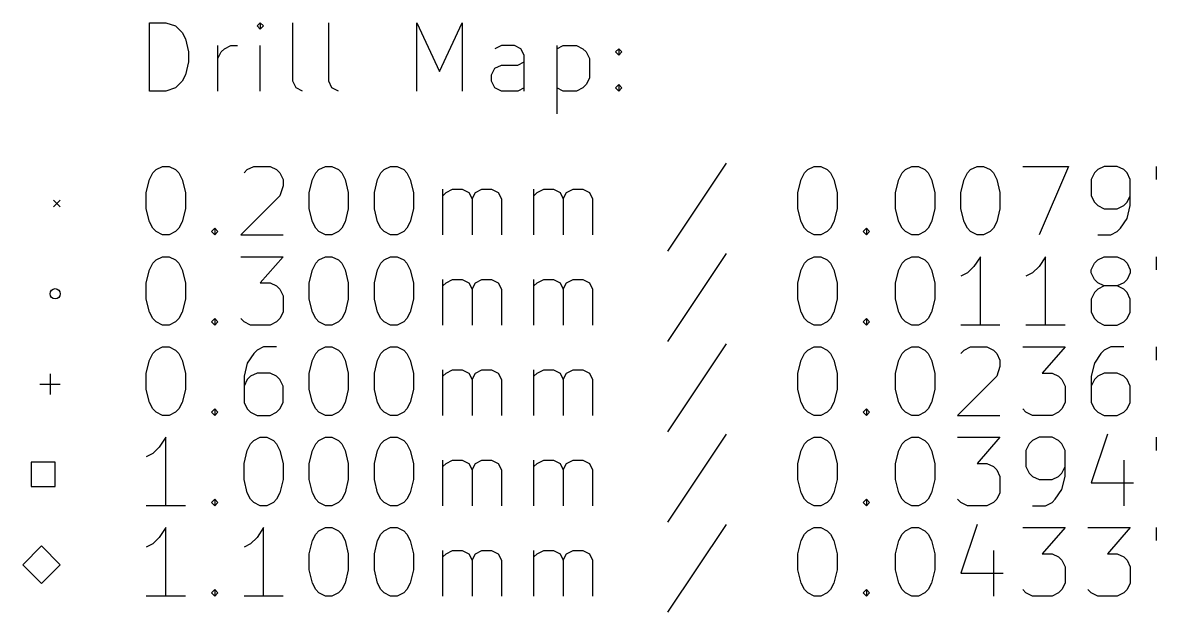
# Model space of a CAD drawing. Header units: millimetres. Extents: x 84 to 218, y -158 to -51.
# Drawn here: x 83.52 to 116.65, y -158.19 to -140.95 of the extents above; entities that cross this region are included whole.
import ezdxf

# ---------------------------------------------------------------- set-up
doc = ezdxf.new("R2010")
doc.units = ezdxf.units.MM
doc.layers.add('BLACK', color=250, linetype='CONTINUOUS')

msp = doc.modelspace()

# ---------------------------------------------------------------- linework, layer by layer
at = {"layer": 'BLACK', "linetype": 'CONTINUOUS'}
for p, q in [((87.222768, -142.95482), (87.222768, -140.95482)), ((87.222768, -140.95482), (87.698958, -140.95482)), ((87.698958, -140.95482), (87.984673, -141.050058)), ((87.984673, -141.050058), (88.175149, -141.240534)), ((90.460863, -140.95482), (90.365625, -141.050058)), ((90.365625, -141.050058), (90.460863, -141.145296)), ((90.556101, -141.050058), (90.460863, -140.95482)), ((90.460863, -140.95482), (90.460863, -141.145296)), ((90.460863, -141.145296), (90.556101, -141.050058)), ((91.413244, -142.669105), (91.413244, -140.95482)), ((92.460863, -142.669105), (92.460863, -140.95482)), ((95.032292, -142.95482), (95.032292, -140.95482)), ((95.032292, -140.95482), (95.698959, -142.383391)), ((95.698959, -142.383391), (96.365625, -140.95482)), ((96.365625, -140.95482), (96.365625, -142.95482)), ((88.175149, -141.240534), (88.270387, -141.43101)), ((88.270387, -141.43101), (88.365625, -141.811962)), ((88.365625, -141.811962), (88.365625, -142.097677)), ((89.222768, -142.95482), (89.222768, -141.621486)), ((89.222768, -142.002439), (89.318006, -141.811962)), ((89.318006, -141.811962), (89.413244, -141.716724)), ((89.413244, -141.716724), (89.60372, -141.621486)), ((89.60372, -141.621486), (89.794197, -141.621486)), ((90.460863, -142.95482), (90.460863, -141.621486)), ((97.508482, -141.621486), (97.318006, -141.716724)), ((97.889435, -141.621486), (97.508482, -141.621486)), ((98.079911, -141.716724), (97.889435, -141.621486)), ((98.175149, -141.907201), (98.079911, -141.716724)), ((99.12753, -141.621486), (99.12753, -143.621486)), ((99.12753, -141.716724), (99.318006, -141.621486)), ((99.318006, -141.621486), (99.698959, -141.621486)), ((99.698959, -141.621486), (99.889435, -141.716724)), ((99.889435, -141.716724), (99.984673, -141.811962)), ((99.984673, -141.811962), (100.079911, -142.002439)), ((100.841816, -141.811962), (100.937054, -141.716724)), ((100.937054, -141.907201), (100.841816, -141.811962)), ((100.937054, -141.716724), (101.032292, -141.811962)), ((100.937054, -141.716724), (100.937054, -141.907201)), ((101.032292, -141.811962), (100.937054, -141.907201)), ((88.365625, -142.097677), (88.270387, -142.478629)), ((97.984673, -142.192915), (98.175149, -142.097677)), ((98.175149, -142.95482), (98.175149, -141.907201)), ((100.079911, -142.002439), (100.079911, -142.573867)), ((88.270387, -142.478629), (88.175149, -142.669105)), ((97.222768, -142.478629), (97.318006, -142.288153)), ((97.222768, -142.669105), (97.222768, -142.478629)), ((97.318006, -142.288153), (97.508482, -142.192915)), ((97.508482, -142.192915), (97.984673, -142.192915)), ((88.175149, -142.669105), (87.984673, -142.859582)), ((91.508482, -142.859582), (91.413244, -142.669105)), ((92.556101, -142.859582), (92.460863, -142.669105)), ((97.318006, -142.859582), (97.222768, -142.669105)), ((99.984673, -142.764343), (99.889435, -142.859582)), ((100.079911, -142.573867), (99.984673, -142.764343)), ((100.841816, -142.859582), (100.937054, -142.764343)), ((100.937054, -142.764343), (101.032292, -142.859582)), ((100.937054, -142.764343), (100.937054, -142.95482)), ((87.698958, -142.95482), (87.222768, -142.95482)), ((87.984673, -142.859582), (87.698958, -142.95482)), ((91.698958, -142.95482), (91.508482, -142.859582)), ((92.746577, -142.95482), (92.556101, -142.859582)), ((97.508482, -142.95482), (97.318006, -142.859582)), ((97.984673, -142.95482), (97.508482, -142.95482)), ((98.175149, -142.859582), (97.984673, -142.95482)), ((99.318006, -142.95482), (99.12753, -142.859582)), ((99.698959, -142.95482), (99.318006, -142.95482)), ((99.889435, -142.859582), (99.698959, -142.95482)), ((100.937054, -142.95482), (100.841816, -142.859582)), ((101.032292, -142.859582), (100.937054, -142.95482)), ((104.079912, -145.059582), (102.365627, -147.63101)), ((87.222768, -145.535772), (87.318006, -145.345296)), ((87.318006, -145.345296), (87.413244, -145.250058)), ((87.413244, -145.250058), (87.60372, -145.15482)), ((87.60372, -145.15482), (87.794197, -145.15482)), ((87.794197, -145.15482), (87.984673, -145.250058)), ((87.984673, -145.250058), (88.079911, -145.345296)), ((88.079911, -145.345296), (88.175149, -145.535772)), ((89.984673, -145.345296), (90.079911, -145.250058)), ((90.079911, -145.250058), (90.270387, -145.15482)), ((90.270387, -145.15482), (90.746578, -145.15482)), ((90.746578, -145.15482), (90.937054, -145.250058)), ((90.937054, -145.250058), (91.032292, -145.345296)), ((91.032292, -145.345296), (91.12753, -145.535772)), ((91.984673, -145.535772), (92.079911, -145.345296)), ((92.079911, -145.345296), (92.175149, -145.250058)), ((92.175149, -145.250058), (92.365625, -145.15482)), ((92.365625, -145.15482), (92.556102, -145.15482)), ((92.556102, -145.15482), (92.746578, -145.250058)), ((92.746578, -145.250058), (92.841816, -145.345296)), ((92.841816, -145.345296), (92.937054, -145.535772)), ((93.889435, -145.535772), (93.984673, -145.345296)), ((93.984673, -145.345296), (94.079911, -145.250058)), ((94.079911, -145.250058), (94.270387, -145.15482)), ((94.270387, -145.15482), (94.460864, -145.15482)), ((94.460864, -145.15482), (94.65134, -145.250058)), ((94.65134, -145.250058), (94.746578, -145.345296)), ((94.746578, -145.345296), (94.841816, -145.535772)), ((106.270389, -145.535772), (106.365627, -145.345296)), ((106.365627, -145.345296), (106.460865, -145.250058)), ((106.460865, -145.250058), (106.651341, -145.15482)), ((106.651341, -145.15482), (106.841818, -145.15482)), ((106.841818, -145.15482), (107.032294, -145.250058)), ((107.032294, -145.250058), (107.127532, -145.345296)), ((107.127532, -145.345296), (107.22277, -145.535772)), ((109.127532, -145.535772), (109.22277, -145.345296)), ((109.22277, -145.345296), (109.318008, -145.250058)), ((109.318008, -145.250058), (109.508484, -145.15482)), ((109.508484, -145.15482), (109.698961, -145.15482)), ((109.698961, -145.15482), (109.889437, -145.250058)), ((109.889437, -145.250058), (109.984675, -145.345296)), ((109.984675, -145.345296), (110.079913, -145.535772)), ((111.032294, -145.535772), (111.127532, -145.345296)), ((111.127532, -145.345296), (111.22277, -145.250058)), ((111.22277, -145.250058), (111.413246, -145.15482)), ((111.413246, -145.15482), (111.603723, -145.15482)), ((111.603723, -145.15482), (111.794199, -145.250058)), ((111.794199, -145.250058), (111.889437, -145.345296)), ((111.889437, -145.345296), (111.984675, -145.535772)), ((112.74658, -145.15482), (114.079913, -145.15482)), ((114.079913, -145.15482), (113.22277, -147.15482)), ((114.841818, -145.345296), (114.74658, -145.535772)), ((114.937056, -145.250058), (114.841818, -145.345296)), ((115.127532, -145.15482), (114.937056, -145.250058)), ((115.508485, -145.15482), (115.127532, -145.15482)), ((115.698961, -145.250058), (115.508485, -145.15482)), ((115.794199, -145.345296), (115.698961, -145.250058)), ((115.889437, -145.535772), (115.794199, -145.345296)), ((116.651342, -145.15482), (116.651342, -145.535772)), ((87.12753, -145.916724), (87.222768, -145.535772)), ((88.175149, -145.535772), (88.270387, -145.916724)), ((91.12753, -145.726248), (91.032292, -146.011962)), ((91.12753, -145.535772), (91.12753, -145.726248)), ((91.889435, -145.916724), (91.984673, -145.535772)), ((92.937054, -145.535772), (93.032292, -145.916724)), ((93.794197, -145.916724), (93.889435, -145.535772)), ((94.841816, -145.535772), (94.937054, -145.916724)), ((106.175151, -145.916724), (106.270389, -145.535772)), ((107.22277, -145.535772), (107.318008, -145.916724)), ((109.032294, -145.916724), (109.127532, -145.535772)), ((110.079913, -145.535772), (110.175151, -145.916724)), ((110.937056, -145.916724), (111.032294, -145.535772)), ((111.984675, -145.535772), (112.079913, -145.916724)), ((114.74658, -145.535772), (114.74658, -146.011962)), ((115.889437, -146.297677), (115.889437, -145.535772)), ((87.12753, -146.392915), (87.12753, -145.916724)), ((88.270387, -145.916724), (88.270387, -146.392915)), ((91.032292, -146.011962), (89.889435, -147.15482)), ((91.889435, -146.392915), (91.889435, -145.916724)), ((93.032292, -145.916724), (93.032292, -146.392915)), ((93.794197, -146.392915), (93.794197, -145.916724)), ((94.937054, -145.916724), (94.937054, -146.392915)), ((95.794197, -147.15482), (95.794197, -145.821486)), ((95.794197, -146.011962), (95.889435, -145.916724)), ((95.889435, -145.916724), (96.079911, -145.821486)), ((96.079911, -145.821486), (96.365626, -145.821486)), ((96.365626, -145.821486), (96.556102, -145.916724)), ((96.556102, -145.916724), (96.65134, -146.107201)), ((96.65134, -146.107201), (96.746578, -145.916724)), ((96.65134, -146.107201), (96.65134, -147.15482)), ((96.746578, -145.916724), (96.937054, -145.821486)), ((96.937054, -145.821486), (97.222768, -145.821486)), ((97.222768, -145.821486), (97.413245, -145.916724)), ((97.413245, -145.916724), (97.508483, -146.107201)), ((97.508483, -146.107201), (97.508483, -147.15482)), ((98.460864, -147.15482), (98.460864, -145.821486)), ((98.460864, -146.011962), (98.556102, -145.916724)), ((98.556102, -145.916724), (98.746578, -145.821486)), ((98.746578, -145.821486), (99.032293, -145.821486)), ((99.032293, -145.821486), (99.222769, -145.916724)), ((99.222769, -145.916724), (99.318007, -146.107201)), ((99.318007, -146.107201), (99.413245, -145.916724)), ((99.318007, -146.107201), (99.318007, -147.15482)), ((99.413245, -145.916724), (99.603721, -145.821486)), ((99.603721, -145.821486), (99.889435, -145.821486)), ((99.889435, -145.821486), (100.079912, -145.916724)), ((100.079912, -145.916724), (100.17515, -146.107201)), ((100.17515, -146.107201), (100.17515, -147.15482)), ((106.175151, -146.392915), (106.175151, -145.916724)), ((107.318008, -145.916724), (107.318008, -146.392915)), ((109.032294, -146.392915), (109.032294, -145.916724)), ((110.175151, -145.916724), (110.175151, -146.392915)), ((110.937056, -146.392915), (110.937056, -145.916724)), ((112.079913, -145.916724), (112.079913, -146.392915)), ((114.74658, -146.011962), (114.841818, -146.202439)), ((115.794199, -146.202439), (115.889437, -146.011962)), ((84.415, -146.139982), (84.615, -146.339982)), ((84.615, -146.139982), (84.415, -146.339982)), ((87.222768, -146.773867), (87.12753, -146.392915)), ((88.270387, -146.392915), (88.175149, -146.773867)), ((91.984673, -146.773867), (91.889435, -146.392915)), ((93.032292, -146.392915), (92.937054, -146.773867)), ((93.889435, -146.773867), (93.794197, -146.392915)), ((94.937054, -146.392915), (94.841816, -146.773867)), ((106.270389, -146.773867), (106.175151, -146.392915)), ((107.318008, -146.392915), (107.22277, -146.773867)), ((109.127532, -146.773867), (109.032294, -146.392915)), ((110.175151, -146.392915), (110.079913, -146.773867)), ((111.032294, -146.773867), (110.937056, -146.392915)), ((112.079913, -146.392915), (111.984675, -146.773867)), ((114.841818, -146.202439), (114.937056, -146.297677)), ((114.937056, -146.297677), (115.127532, -146.392915)), ((115.127532, -146.392915), (115.508485, -146.392915)), ((115.508485, -146.392915), (115.698961, -146.297677)), ((115.698961, -146.297677), (115.794199, -146.202439)), ((115.794199, -146.678629), (115.889437, -146.297677)), ((87.318006, -146.964343), (87.222768, -146.773867)), ((88.175149, -146.773867), (88.079911, -146.964343)), ((92.079911, -146.964343), (91.984673, -146.773867)), ((92.937054, -146.773867), (92.841816, -146.964343)), ((93.984673, -146.964343), (93.889435, -146.773867)), ((94.841816, -146.773867), (94.746578, -146.964343)), ((106.365627, -146.964343), (106.270389, -146.773867)), ((107.22277, -146.773867), (107.127532, -146.964343)), ((109.22277, -146.964343), (109.127532, -146.773867)), ((110.079913, -146.773867), (109.984675, -146.964343)), ((111.127532, -146.964343), (111.032294, -146.773867)), ((111.984675, -146.773867), (111.889437, -146.964343)), ((115.603723, -146.964343), (115.794199, -146.678629)), ((87.413244, -147.059582), (87.318006, -146.964343)), ((87.60372, -147.15482), (87.413244, -147.059582)), ((87.984673, -147.059582), (87.794197, -147.15482)), ((88.079911, -146.964343), (87.984673, -147.059582)), ((89.032292, -147.059582), (89.12753, -146.964343)), ((89.12753, -147.15482), (89.032292, -147.059582)), ((89.12753, -146.964343), (89.222768, -147.059582)), ((89.12753, -146.964343), (89.12753, -147.15482)), ((89.222768, -147.059582), (89.12753, -147.15482)), ((92.175149, -147.059582), (92.079911, -146.964343)), ((92.365625, -147.15482), (92.175149, -147.059582)), ((92.746578, -147.059582), (92.556102, -147.15482)), ((92.841816, -146.964343), (92.746578, -147.059582)), ((94.079911, -147.059582), (93.984673, -146.964343)), ((94.270387, -147.15482), (94.079911, -147.059582)), ((94.65134, -147.059582), (94.460864, -147.15482)), ((94.746578, -146.964343), (94.65134, -147.059582)), ((106.460865, -147.059582), (106.365627, -146.964343)), ((106.651341, -147.15482), (106.460865, -147.059582)), ((107.032294, -147.059582), (106.841818, -147.15482)), ((107.127532, -146.964343), (107.032294, -147.059582)), ((108.079913, -147.059582), (108.175151, -146.964343)), ((108.175151, -147.15482), (108.079913, -147.059582)), ((108.175151, -146.964343), (108.270389, -147.059582)), ((108.175151, -146.964343), (108.175151, -147.15482)), ((108.270389, -147.059582), (108.175151, -147.15482)), ((109.318008, -147.059582), (109.22277, -146.964343)), ((109.508484, -147.15482), (109.318008, -147.059582)), ((109.889437, -147.059582), (109.698961, -147.15482)), ((109.984675, -146.964343), (109.889437, -147.059582)), ((111.22277, -147.059582), (111.127532, -146.964343)), ((111.413246, -147.15482), (111.22277, -147.059582)), ((111.794199, -147.059582), (111.603723, -147.15482)), ((111.889437, -146.964343), (111.794199, -147.059582)), ((115.318008, -147.15482), (115.508485, -147.059582)), ((115.508485, -147.059582), (115.603723, -146.964343)), ((87.794197, -147.15482), (87.60372, -147.15482)), ((89.889435, -147.15482), (91.12753, -147.15482)), ((92.556102, -147.15482), (92.365625, -147.15482)), ((94.460864, -147.15482), (94.270387, -147.15482)), ((106.841818, -147.15482), (106.651341, -147.15482)), ((109.698961, -147.15482), (109.508484, -147.15482)), ((111.603723, -147.15482), (111.413246, -147.15482)), ((114.937056, -147.15482), (115.318008, -147.15482)), ((104.079912, -147.699582), (102.365627, -150.27101)), ((87.222768, -148.175772), (87.318006, -147.985296)), ((87.318006, -147.985296), (87.413244, -147.890058)), ((87.413244, -147.890058), (87.60372, -147.79482)), ((87.60372, -147.79482), (87.794197, -147.79482)), ((87.794197, -147.79482), (87.984673, -147.890058)), ((87.984673, -147.890058), (88.079911, -147.985296)), ((88.079911, -147.985296), (88.175149, -148.175772)), ((89.889435, -147.79482), (91.12753, -147.79482)), ((91.12753, -147.79482), (90.460863, -148.556724)), ((91.984673, -148.175772), (92.079911, -147.985296)), ((92.079911, -147.985296), (92.175149, -147.890058)), ((92.175149, -147.890058), (92.365625, -147.79482)), ((92.365625, -147.79482), (92.556102, -147.79482)), ((92.556102, -147.79482), (92.746578, -147.890058)), ((92.746578, -147.890058), (92.841816, -147.985296)), ((92.841816, -147.985296), (92.937054, -148.175772)), ((93.889435, -148.175772), (93.984673, -147.985296)), ((93.984673, -147.985296), (94.079911, -147.890058)), ((94.079911, -147.890058), (94.270387, -147.79482)), ((94.270387, -147.79482), (94.460864, -147.79482)), ((94.460864, -147.79482), (94.65134, -147.890058)), ((94.65134, -147.890058), (94.746578, -147.985296)), ((94.746578, -147.985296), (94.841816, -148.175772)), ((106.270389, -148.175772), (106.365627, -147.985296)), ((106.365627, -147.985296), (106.460865, -147.890058)), ((106.460865, -147.890058), (106.651341, -147.79482)), ((106.651341, -147.79482), (106.841818, -147.79482)), ((106.841818, -147.79482), (107.032294, -147.890058)), ((107.032294, -147.890058), (107.127532, -147.985296)), ((107.127532, -147.985296), (107.22277, -148.175772)), ((109.127532, -148.175772), (109.22277, -147.985296)), ((109.22277, -147.985296), (109.318008, -147.890058)), ((109.318008, -147.890058), (109.508484, -147.79482)), ((109.508484, -147.79482), (109.698961, -147.79482)), ((109.698961, -147.79482), (109.889437, -147.890058)), ((109.889437, -147.890058), (109.984675, -147.985296)), ((109.984675, -147.985296), (110.079913, -148.175772)), ((111.318008, -148.080534), (111.127532, -148.27101)), ((111.508484, -147.79482), (111.318008, -148.080534)), ((111.508484, -149.79482), (111.508484, -147.79482)), ((113.22277, -148.080534), (113.032294, -148.27101)), ((113.413246, -147.79482), (113.22277, -148.080534)), ((113.413246, -149.79482), (113.413246, -147.79482)), ((114.74658, -148.175772), (114.841818, -147.985296)), ((114.841818, -147.985296), (114.937056, -147.890058)), ((114.937056, -147.890058), (115.127532, -147.79482)), ((115.127532, -147.79482), (115.508485, -147.79482)), ((115.508485, -147.79482), (115.698961, -147.890058)), ((115.698961, -147.890058), (115.794199, -147.985296)), ((115.794199, -147.985296), (115.889437, -148.175772)), ((116.651342, -147.79482), (116.651342, -148.175772)), ((87.12753, -148.556724), (87.222768, -148.175772)), ((88.175149, -148.175772), (88.270387, -148.556724)), ((91.889435, -148.556724), (91.984673, -148.175772)), ((92.937054, -148.175772), (93.032292, -148.556724)), ((93.794197, -148.556724), (93.889435, -148.175772)), ((94.841816, -148.175772), (94.937054, -148.556724)), ((106.175151, -148.556724), (106.270389, -148.175772)), ((107.22277, -148.175772), (107.318008, -148.556724)), ((109.032294, -148.556724), (109.127532, -148.175772)), ((110.079913, -148.175772), (110.175151, -148.556724)), ((111.127532, -148.27101), (110.937056, -148.366248)), ((113.032294, -148.27101), (112.841818, -148.366248)), ((114.74658, -148.27101), (114.74658, -148.175772)), ((114.841818, -148.461486), (114.74658, -148.27101)), ((115.889437, -148.27101), (115.794199, -148.461486)), ((115.889437, -148.175772), (115.889437, -148.27101)), ((87.12753, -149.032915), (87.12753, -148.556724)), ((88.270387, -148.556724), (88.270387, -149.032915)), ((90.460863, -148.556724), (90.746578, -148.556724)), ((90.746578, -148.556724), (90.937054, -148.651962)), ((90.937054, -148.651962), (91.032292, -148.747201)), ((91.032292, -148.747201), (91.12753, -148.937677)), ((91.889435, -149.032915), (91.889435, -148.556724)), ((93.032292, -148.556724), (93.032292, -149.032915)), ((93.794197, -149.032915), (93.794197, -148.556724)), ((94.937054, -148.556724), (94.937054, -149.032915)), ((95.794197, -149.79482), (95.794197, -148.461486)), ((95.794197, -148.651962), (95.889435, -148.556724)), ((95.889435, -148.556724), (96.079911, -148.461486)), ((96.079911, -148.461486), (96.365626, -148.461486)), ((96.365626, -148.461486), (96.556102, -148.556724)), ((96.556102, -148.556724), (96.65134, -148.747201)), ((96.65134, -148.747201), (96.746578, -148.556724)), ((96.65134, -148.747201), (96.65134, -149.79482)), ((96.746578, -148.556724), (96.937054, -148.461486)), ((96.937054, -148.461486), (97.222768, -148.461486)), ((97.222768, -148.461486), (97.413245, -148.556724)), ((97.413245, -148.556724), (97.508483, -148.747201)), ((97.508483, -148.747201), (97.508483, -149.79482)), ((98.460864, -149.79482), (98.460864, -148.461486)), ((98.460864, -148.651962), (98.556102, -148.556724)), ((98.556102, -148.556724), (98.746578, -148.461486)), ((98.746578, -148.461486), (99.032293, -148.461486)), ((99.032293, -148.461486), (99.222769, -148.556724)), ((99.222769, -148.556724), (99.318007, -148.747201)), ((99.318007, -148.747201), (99.413245, -148.556724)), ((99.318007, -148.747201), (99.318007, -149.79482)), ((99.413245, -148.556724), (99.603721, -148.461486)), ((99.603721, -148.461486), (99.889435, -148.461486)), ((99.889435, -148.461486), (100.079912, -148.556724)), ((100.079912, -148.556724), (100.17515, -148.747201)), ((100.17515, -148.747201), (100.17515, -149.79482)), ((106.175151, -149.032915), (106.175151, -148.556724)), ((107.318008, -148.556724), (107.318008, -149.032915)), ((109.032294, -149.032915), (109.032294, -148.556724)), ((110.175151, -148.556724), (110.175151, -149.032915)), ((114.937056, -148.556724), (114.841818, -148.461486)), ((114.937056, -148.747201), (114.841818, -148.842439)), ((115.127532, -148.651962), (114.937056, -148.556724)), ((115.127532, -148.651962), (114.937056, -148.747201)), ((115.508485, -148.651962), (115.127532, -148.651962)), ((115.698961, -148.556724), (115.508485, -148.651962)), ((115.698961, -148.747201), (115.508485, -148.651962)), ((115.794199, -148.461486), (115.698961, -148.556724)), ((115.794199, -148.842439), (115.698961, -148.747201)), ((87.222768, -149.413867), (87.12753, -149.032915)), ((88.270387, -149.032915), (88.175149, -149.413867)), ((91.12753, -148.937677), (91.12753, -149.413867)), ((91.984673, -149.413867), (91.889435, -149.032915)), ((93.032292, -149.032915), (92.937054, -149.413867)), ((93.889435, -149.413867), (93.794197, -149.032915)), ((94.937054, -149.032915), (94.841816, -149.413867)), ((106.270389, -149.413867), (106.175151, -149.032915)), ((107.318008, -149.032915), (107.22277, -149.413867)), ((109.127532, -149.413867), (109.032294, -149.032915)), ((110.175151, -149.032915), (110.079913, -149.413867)), ((114.841818, -148.842439), (114.74658, -149.032915)), ((114.74658, -149.032915), (114.74658, -149.413867)), ((115.889437, -149.032915), (115.794199, -148.842439)), ((115.889437, -149.413867), (115.889437, -149.032915)), ((87.318006, -149.604343), (87.222768, -149.413867)), ((88.175149, -149.413867), (88.079911, -149.604343)), ((91.12753, -149.413867), (91.032292, -149.604343)), ((92.079911, -149.604343), (91.984673, -149.413867)), ((92.937054, -149.413867), (92.841816, -149.604343)), ((93.984673, -149.604343), (93.889435, -149.413867)), ((94.841816, -149.413867), (94.746578, -149.604343)), ((106.365627, -149.604343), (106.270389, -149.413867)), ((107.22277, -149.413867), (107.127532, -149.604343)), ((109.22277, -149.604343), (109.127532, -149.413867)), ((110.079913, -149.413867), (109.984675, -149.604343)), ((114.74658, -149.413867), (114.841818, -149.604343)), ((115.794199, -149.604343), (115.889437, -149.413867)), ((87.413244, -149.699582), (87.318006, -149.604343)), ((87.60372, -149.79482), (87.413244, -149.699582)), ((87.984673, -149.699582), (87.794197, -149.79482)), ((88.079911, -149.604343), (87.984673, -149.699582)), ((89.032292, -149.699582), (89.12753, -149.604343)), ((89.12753, -149.79482), (89.032292, -149.699582)), ((89.12753, -149.604343), (89.222768, -149.699582)), ((89.12753, -149.604343), (89.12753, -149.79482)), ((89.222768, -149.699582), (89.12753, -149.79482)), ((89.984673, -149.699582), (89.889435, -149.604343)), ((90.175149, -149.79482), (89.984673, -149.699582)), ((90.937054, -149.699582), (90.746578, -149.79482)), ((91.032292, -149.604343), (90.937054, -149.699582)), ((92.175149, -149.699582), (92.079911, -149.604343)), ((92.365625, -149.79482), (92.175149, -149.699582)), ((92.746578, -149.699582), (92.556102, -149.79482)), ((92.841816, -149.604343), (92.746578, -149.699582)), ((94.079911, -149.699582), (93.984673, -149.604343)), ((94.270387, -149.79482), (94.079911, -149.699582)), ((94.65134, -149.699582), (94.460864, -149.79482)), ((94.746578, -149.604343), (94.65134, -149.699582)), ((106.460865, -149.699582), (106.365627, -149.604343)), ((106.651341, -149.79482), (106.460865, -149.699582)), ((107.032294, -149.699582), (106.841818, -149.79482)), ((107.127532, -149.604343), (107.032294, -149.699582)), ((108.079913, -149.699582), (108.175151, -149.604343)), ((108.175151, -149.79482), (108.079913, -149.699582)), ((108.175151, -149.604343), (108.270389, -149.699582)), ((108.175151, -149.604343), (108.175151, -149.79482)), ((108.270389, -149.699582), (108.175151, -149.79482)), ((109.318008, -149.699582), (109.22277, -149.604343)), ((109.508484, -149.79482), (109.318008, -149.699582)), ((109.889437, -149.699582), (109.698961, -149.79482)), ((109.984675, -149.604343), (109.889437, -149.699582)), ((114.841818, -149.604343), (114.937056, -149.699582)), ((114.937056, -149.699582), (115.127532, -149.79482)), ((115.508485, -149.79482), (115.698961, -149.699582)), ((115.698961, -149.699582), (115.794199, -149.604343)), ((87.794197, -149.79482), (87.60372, -149.79482)), ((90.746578, -149.79482), (90.175149, -149.79482)), ((92.556102, -149.79482), (92.365625, -149.79482)), ((94.460864, -149.79482), (94.270387, -149.79482)), ((106.841818, -149.79482), (106.651341, -149.79482)), ((109.698961, -149.79482), (109.508484, -149.79482)), ((112.079913, -149.79482), (110.937056, -149.79482)), ((113.984675, -149.79482), (112.841818, -149.79482)), ((115.127532, -149.79482), (115.508485, -149.79482)), ((87.413244, -150.530058), (87.60372, -150.43482)), ((87.60372, -150.43482), (87.794197, -150.43482)), ((87.794197, -150.43482), (87.984673, -150.530058)), ((90.556101, -150.43482), (90.365625, -150.530058)), ((90.937054, -150.43482), (90.556101, -150.43482)), ((92.175149, -150.530058), (92.365625, -150.43482)), ((92.365625, -150.43482), (92.556102, -150.43482)), ((92.556102, -150.43482), (92.746578, -150.530058)), ((94.079911, -150.530058), (94.270387, -150.43482)), ((94.270387, -150.43482), (94.460864, -150.43482)), ((94.460864, -150.43482), (94.65134, -150.530058)), ((104.079912, -150.339582), (102.365627, -152.91101)), ((106.460865, -150.530058), (106.651341, -150.43482)), ((106.651341, -150.43482), (106.841818, -150.43482)), ((106.841818, -150.43482), (107.032294, -150.530058)), ((109.318008, -150.530058), (109.508484, -150.43482)), ((109.508484, -150.43482), (109.698961, -150.43482)), ((109.698961, -150.43482), (109.889437, -150.530058)), ((111.032294, -150.530058), (111.22277, -150.43482)), ((111.22277, -150.43482), (111.698961, -150.43482)), ((111.698961, -150.43482), (111.889437, -150.530058)), ((112.74658, -150.43482), (113.984675, -150.43482)), ((113.984675, -150.43482), (113.318008, -151.196724)), ((115.318008, -150.43482), (115.127532, -150.530058)), ((115.698961, -150.43482), (115.318008, -150.43482)), ((116.651342, -150.43482), (116.651342, -150.815772)), ((87.222768, -150.815772), (87.318006, -150.625296)), ((87.318006, -150.625296), (87.413244, -150.530058)), ((87.984673, -150.530058), (88.079911, -150.625296)), ((88.079911, -150.625296), (88.175149, -150.815772)), ((90.270387, -150.625296), (90.079911, -150.91101)), ((90.365625, -150.530058), (90.270387, -150.625296)), ((91.984673, -150.815772), (92.079911, -150.625296)), ((92.079911, -150.625296), (92.175149, -150.530058)), ((92.746578, -150.530058), (92.841816, -150.625296)), ((92.841816, -150.625296), (92.937054, -150.815772)), ((93.889435, -150.815772), (93.984673, -150.625296)), ((93.984673, -150.625296), (94.079911, -150.530058)), ((94.65134, -150.530058), (94.746578, -150.625296)), ((94.746578, -150.625296), (94.841816, -150.815772)), ((106.270389, -150.815772), (106.365627, -150.625296)), ((106.365627, -150.625296), (106.460865, -150.530058)), ((107.032294, -150.530058), (107.127532, -150.625296)), ((107.127532, -150.625296), (107.22277, -150.815772)), ((109.127532, -150.815772), (109.22277, -150.625296)), ((109.22277, -150.625296), (109.318008, -150.530058)), ((109.889437, -150.530058), (109.984675, -150.625296)), ((109.984675, -150.625296), (110.079913, -150.815772)), ((110.937056, -150.625296), (111.032294, -150.530058)), ((111.889437, -150.530058), (111.984675, -150.625296)), ((111.984675, -150.625296), (112.079913, -150.815772)), ((115.032294, -150.625296), (114.841818, -150.91101)), ((115.127532, -150.530058), (115.032294, -150.625296)), ((87.12753, -151.196724), (87.222768, -150.815772)), ((88.175149, -150.815772), (88.270387, -151.196724)), ((90.079911, -150.91101), (89.984673, -151.291962)), ((91.889435, -151.196724), (91.984673, -150.815772)), ((92.937054, -150.815772), (93.032292, -151.196724)), ((93.794197, -151.196724), (93.889435, -150.815772)), ((94.841816, -150.815772), (94.937054, -151.196724)), ((95.794197, -152.43482), (95.794197, -151.101486)), ((95.889435, -151.196724), (96.079911, -151.101486)), ((96.079911, -151.101486), (96.365626, -151.101486)), ((96.365626, -151.101486), (96.556102, -151.196724)), ((96.746578, -151.196724), (96.937054, -151.101486)), ((96.937054, -151.101486), (97.222768, -151.101486)), ((97.222768, -151.101486), (97.413245, -151.196724)), ((98.460864, -152.43482), (98.460864, -151.101486)), ((98.556102, -151.196724), (98.746578, -151.101486)), ((98.746578, -151.101486), (99.032293, -151.101486)), ((99.032293, -151.101486), (99.222769, -151.196724)), ((99.413245, -151.196724), (99.603721, -151.101486)), ((99.603721, -151.101486), (99.889435, -151.101486)), ((99.889435, -151.101486), (100.079912, -151.196724)), ((106.175151, -151.196724), (106.270389, -150.815772)), ((107.22277, -150.815772), (107.318008, -151.196724)), ((109.032294, -151.196724), (109.127532, -150.815772)), ((110.079913, -150.815772), (110.175151, -151.196724)), ((112.079913, -151.006248), (111.984675, -151.291962)), ((112.079913, -150.815772), (112.079913, -151.006248)), ((114.841818, -150.91101), (114.74658, -151.291962)), ((84.315, -151.219982), (84.315, -151.819982)), ((87.12753, -151.672915), (87.12753, -151.196724)), ((88.270387, -151.196724), (88.270387, -151.672915)), ((89.984673, -151.291962), (89.984673, -152.053867)), ((90.079911, -151.387201), (89.984673, -151.577677)), ((90.175149, -151.291962), (90.079911, -151.387201)), ((90.365625, -151.196724), (90.175149, -151.291962)), ((90.746578, -151.196724), (90.365625, -151.196724)), ((90.937054, -151.291962), (90.746578, -151.196724)), ((91.032292, -151.387201), (90.937054, -151.291962)), ((91.12753, -151.577677), (91.032292, -151.387201)), ((91.889435, -151.672915), (91.889435, -151.196724)), ((93.032292, -151.196724), (93.032292, -151.672915)), ((93.794197, -151.672915), (93.794197, -151.196724)), ((94.937054, -151.196724), (94.937054, -151.672915)), ((95.794197, -151.291962), (95.889435, -151.196724)), ((96.556102, -151.196724), (96.65134, -151.387201)), ((96.65134, -151.387201), (96.746578, -151.196724)), ((96.65134, -151.387201), (96.65134, -152.43482)), ((97.413245, -151.196724), (97.508483, -151.387201)), ((97.508483, -151.387201), (97.508483, -152.43482)), ((98.460864, -151.291962), (98.556102, -151.196724)), ((99.222769, -151.196724), (99.318007, -151.387201)), ((99.318007, -151.387201), (99.413245, -151.196724)), ((99.318007, -151.387201), (99.318007, -152.43482)), ((100.079912, -151.196724), (100.17515, -151.387201)), ((100.17515, -151.387201), (100.17515, -152.43482)), ((106.175151, -151.672915), (106.175151, -151.196724)), ((107.318008, -151.196724), (107.318008, -151.672915)), ((109.032294, -151.672915), (109.032294, -151.196724)), ((110.175151, -151.196724), (110.175151, -151.672915)), ((111.984675, -151.291962), (110.841818, -152.43482)), ((113.318008, -151.196724), (113.603723, -151.196724)), ((113.603723, -151.196724), (113.794199, -151.291962)), ((113.794199, -151.291962), (113.889437, -151.387201)), ((113.889437, -151.387201), (113.984675, -151.577677)), ((114.74658, -151.291962), (114.74658, -152.053867)), ((114.841818, -151.387201), (114.74658, -151.577677)), ((114.937056, -151.291962), (114.841818, -151.387201)), ((115.127532, -151.196724), (114.937056, -151.291962)), ((115.508485, -151.196724), (115.127532, -151.196724)), ((115.698961, -151.291962), (115.508485, -151.196724)), ((115.794199, -151.387201), (115.698961, -151.291962)), ((115.889437, -151.577677), (115.794199, -151.387201)), ((84.015, -151.519982), (84.615, -151.519982)), ((87.222768, -152.053867), (87.12753, -151.672915)), ((88.270387, -151.672915), (88.175149, -152.053867)), ((91.12753, -152.053867), (91.12753, -151.577677)), ((91.984673, -152.053867), (91.889435, -151.672915)), ((93.032292, -151.672915), (92.937054, -152.053867)), ((93.889435, -152.053867), (93.794197, -151.672915)), ((94.937054, -151.672915), (94.841816, -152.053867)), ((106.270389, -152.053867), (106.175151, -151.672915)), ((107.318008, -151.672915), (107.22277, -152.053867)), ((109.127532, -152.053867), (109.032294, -151.672915)), ((110.175151, -151.672915), (110.079913, -152.053867)), ((113.984675, -151.577677), (113.984675, -152.053867)), ((115.889437, -152.053867), (115.889437, -151.577677)), ((87.318006, -152.244343), (87.222768, -152.053867)), ((88.175149, -152.053867), (88.079911, -152.244343)), ((89.984673, -152.053867), (90.079911, -152.244343)), ((91.032292, -152.244343), (91.12753, -152.053867)), ((92.079911, -152.244343), (91.984673, -152.053867)), ((92.937054, -152.053867), (92.841816, -152.244343)), ((93.984673, -152.244343), (93.889435, -152.053867)), ((94.841816, -152.053867), (94.746578, -152.244343)), ((106.365627, -152.244343), (106.270389, -152.053867)), ((107.22277, -152.053867), (107.127532, -152.244343)), ((109.22277, -152.244343), (109.127532, -152.053867)), ((110.079913, -152.053867), (109.984675, -152.244343)), ((113.984675, -152.053867), (113.889437, -152.244343)), ((114.74658, -152.053867), (114.841818, -152.244343)), ((115.794199, -152.244343), (115.889437, -152.053867)), ((87.413244, -152.339582), (87.318006, -152.244343)), ((87.60372, -152.43482), (87.413244, -152.339582)), ((87.984673, -152.339582), (87.794197, -152.43482)), ((88.079911, -152.244343), (87.984673, -152.339582)), ((89.032292, -152.339582), (89.12753, -152.244343)), ((89.12753, -152.43482), (89.032292, -152.339582)), ((89.12753, -152.244343), (89.222768, -152.339582)), ((89.12753, -152.244343), (89.12753, -152.43482)), ((89.222768, -152.339582), (89.12753, -152.43482)), ((90.079911, -152.244343), (90.175149, -152.339582)), ((90.175149, -152.339582), (90.365625, -152.43482)), ((90.746578, -152.43482), (90.937054, -152.339582)), ((90.937054, -152.339582), (91.032292, -152.244343)), ((92.175149, -152.339582), (92.079911, -152.244343)), ((92.365625, -152.43482), (92.175149, -152.339582)), ((92.746578, -152.339582), (92.556102, -152.43482)), ((92.841816, -152.244343), (92.746578, -152.339582)), ((94.079911, -152.339582), (93.984673, -152.244343)), ((94.270387, -152.43482), (94.079911, -152.339582)), ((94.65134, -152.339582), (94.460864, -152.43482)), ((94.746578, -152.244343), (94.65134, -152.339582)), ((106.460865, -152.339582), (106.365627, -152.244343)), ((106.651341, -152.43482), (106.460865, -152.339582)), ((107.032294, -152.339582), (106.841818, -152.43482)), ((107.127532, -152.244343), (107.032294, -152.339582)), ((108.079913, -152.339582), (108.175151, -152.244343)), ((108.175151, -152.43482), (108.079913, -152.339582)), ((108.175151, -152.244343), (108.270389, -152.339582)), ((108.175151, -152.244343), (108.175151, -152.43482)), ((108.270389, -152.339582), (108.175151, -152.43482)), ((109.318008, -152.339582), (109.22277, -152.244343)), ((109.508484, -152.43482), (109.318008, -152.339582)), ((109.889437, -152.339582), (109.698961, -152.43482)), ((109.984675, -152.244343), (109.889437, -152.339582)), ((112.841818, -152.339582), (112.74658, -152.244343)), ((113.032294, -152.43482), (112.841818, -152.339582)), ((113.794199, -152.339582), (113.603723, -152.43482)), ((113.889437, -152.244343), (113.794199, -152.339582)), ((114.841818, -152.244343), (114.937056, -152.339582)), ((114.937056, -152.339582), (115.127532, -152.43482)), ((115.508485, -152.43482), (115.698961, -152.339582)), ((115.698961, -152.339582), (115.794199, -152.244343)), ((87.794197, -152.43482), (87.60372, -152.43482)), ((90.365625, -152.43482), (90.746578, -152.43482)), ((92.556102, -152.43482), (92.365625, -152.43482)), ((94.460864, -152.43482), (94.270387, -152.43482)), ((106.841818, -152.43482), (106.651341, -152.43482)), ((109.698961, -152.43482), (109.508484, -152.43482)), ((110.841818, -152.43482), (112.079913, -152.43482)), ((113.603723, -152.43482), (113.032294, -152.43482)), ((115.127532, -152.43482), (115.508485, -152.43482)), ((87.698958, -153.07482), (87.508482, -153.360534)), ((87.698958, -155.07482), (87.698958, -153.07482)), ((90.270387, -153.170058), (90.460863, -153.07482)), ((90.460863, -153.07482), (90.65134, -153.07482)), ((90.65134, -153.07482), (90.841816, -153.170058)), ((92.175149, -153.170058), (92.365625, -153.07482)), ((92.365625, -153.07482), (92.556102, -153.07482)), ((92.556102, -153.07482), (92.746578, -153.170058)), ((94.079911, -153.170058), (94.270387, -153.07482)), ((94.270387, -153.07482), (94.460864, -153.07482)), ((94.460864, -153.07482), (94.65134, -153.170058)), ((104.079912, -152.979582), (102.365627, -155.55101)), ((106.460865, -153.170058), (106.651341, -153.07482)), ((106.651341, -153.07482), (106.841818, -153.07482)), ((106.841818, -153.07482), (107.032294, -153.170058)), ((109.318008, -153.170058), (109.508484, -153.07482)), ((109.508484, -153.07482), (109.698961, -153.07482)), ((109.698961, -153.07482), (109.889437, -153.170058)), ((110.841818, -153.07482), (112.079913, -153.07482)), ((112.079913, -153.07482), (111.413246, -153.836724)), ((113.22277, -153.07482), (113.032294, -153.170058)), ((113.603723, -153.07482), (113.22277, -153.07482)), ((113.794199, -153.170058), (113.603723, -153.07482)), ((115.22277, -152.979582), (114.74658, -154.408153)), ((116.651342, -153.07482), (116.651342, -153.455772)), ((87.508482, -153.360534), (87.318006, -153.55101)), ((90.079911, -153.455772), (90.175149, -153.265296)), ((90.175149, -153.265296), (90.270387, -153.170058)), ((90.841816, -153.170058), (90.937054, -153.265296)), ((90.937054, -153.265296), (91.032292, -153.455772)), ((91.984673, -153.455772), (92.079911, -153.265296)), ((92.079911, -153.265296), (92.175149, -153.170058)), ((92.746578, -153.170058), (92.841816, -153.265296)), ((92.841816, -153.265296), (92.937054, -153.455772)), ((93.889435, -153.455772), (93.984673, -153.265296)), ((93.984673, -153.265296), (94.079911, -153.170058)), ((94.65134, -153.170058), (94.746578, -153.265296)), ((94.746578, -153.265296), (94.841816, -153.455772)), ((106.270389, -153.455772), (106.365627, -153.265296)), ((106.365627, -153.265296), (106.460865, -153.170058)), ((107.032294, -153.170058), (107.127532, -153.265296)), ((107.127532, -153.265296), (107.22277, -153.455772)), ((109.127532, -153.455772), (109.22277, -153.265296)), ((109.22277, -153.265296), (109.318008, -153.170058)), ((109.889437, -153.170058), (109.984675, -153.265296)), ((109.984675, -153.265296), (110.079913, -153.455772)), ((112.937056, -153.265296), (112.841818, -153.455772)), ((113.032294, -153.170058), (112.937056, -153.265296)), ((113.889437, -153.265296), (113.794199, -153.170058)), ((113.984675, -153.455772), (113.889437, -153.265296)), ((87.318006, -153.55101), (87.12753, -153.646248)), ((89.984673, -153.836724), (90.079911, -153.455772)), ((91.032292, -153.455772), (91.12753, -153.836724)), ((91.889435, -153.836724), (91.984673, -153.455772)), ((92.937054, -153.455772), (93.032292, -153.836724)), ((93.794197, -153.836724), (93.889435, -153.455772)), ((94.841816, -153.455772), (94.937054, -153.836724)), ((95.794197, -155.07482), (95.794197, -153.741486)), ((95.889435, -153.836724), (96.079911, -153.741486)), ((96.079911, -153.741486), (96.365626, -153.741486)), ((96.365626, -153.741486), (96.556102, -153.836724)), ((96.746578, -153.836724), (96.937054, -153.741486)), ((96.937054, -153.741486), (97.222768, -153.741486)), ((97.222768, -153.741486), (97.413245, -153.836724)), ((98.460864, -155.07482), (98.460864, -153.741486)), ((98.556102, -153.836724), (98.746578, -153.741486)), ((98.746578, -153.741486), (99.032293, -153.741486)), ((99.032293, -153.741486), (99.222769, -153.836724)), ((99.413245, -153.836724), (99.603721, -153.741486)), ((99.603721, -153.741486), (99.889435, -153.741486)), ((99.889435, -153.741486), (100.079912, -153.836724)), ((106.175151, -153.836724), (106.270389, -153.455772)), ((107.22277, -153.455772), (107.318008, -153.836724)), ((109.032294, -153.836724), (109.127532, -153.455772)), ((110.079913, -153.455772), (110.175151, -153.836724)), ((112.841818, -153.455772), (112.841818, -153.931962)), ((113.984675, -154.217677), (113.984675, -153.455772)), ((115.698961, -153.741486), (115.698961, -155.07482)), ((84.468557, -153.806425), (83.761443, -153.806425)), ((83.761443, -153.806425), (83.761443, -154.513539)), ((84.468557, -154.513539), (84.468557, -153.806425)), ((89.984673, -154.312915), (89.984673, -153.836724)), ((91.12753, -153.836724), (91.12753, -154.312915)), ((91.889435, -154.312915), (91.889435, -153.836724)), ((93.032292, -153.836724), (93.032292, -154.312915)), ((93.794197, -154.312915), (93.794197, -153.836724)), ((94.937054, -153.836724), (94.937054, -154.312915)), ((95.794197, -153.931962), (95.889435, -153.836724)), ((96.556102, -153.836724), (96.65134, -154.027201)), ((96.65134, -154.027201), (96.746578, -153.836724)), ((96.65134, -154.027201), (96.65134, -155.07482)), ((97.413245, -153.836724), (97.508483, -154.027201)), ((97.508483, -154.027201), (97.508483, -155.07482)), ((98.460864, -153.931962), (98.556102, -153.836724)), ((99.222769, -153.836724), (99.318007, -154.027201)), ((99.318007, -154.027201), (99.413245, -153.836724)), ((99.318007, -154.027201), (99.318007, -155.07482)), ((100.079912, -153.836724), (100.17515, -154.027201)), ((100.17515, -154.027201), (100.17515, -155.07482)), ((106.175151, -154.312915), (106.175151, -153.836724)), ((107.318008, -153.836724), (107.318008, -154.312915)), ((109.032294, -154.312915), (109.032294, -153.836724)), ((110.175151, -153.836724), (110.175151, -154.312915)), ((111.413246, -153.836724), (111.698961, -153.836724)), ((111.698961, -153.836724), (111.889437, -153.931962)), ((111.889437, -153.931962), (111.984675, -154.027201)), ((111.984675, -154.027201), (112.079913, -154.217677)), ((112.841818, -153.931962), (112.937056, -154.122439)), ((113.889437, -154.122439), (113.984675, -153.931962)), ((90.079911, -154.693867), (89.984673, -154.312915)), ((91.12753, -154.312915), (91.032292, -154.693867)), ((91.984673, -154.693867), (91.889435, -154.312915)), ((93.032292, -154.312915), (92.937054, -154.693867)), ((93.889435, -154.693867), (93.794197, -154.312915)), ((94.937054, -154.312915), (94.841816, -154.693867)), ((106.270389, -154.693867), (106.175151, -154.312915)), ((107.318008, -154.312915), (107.22277, -154.693867)), ((109.127532, -154.693867), (109.032294, -154.312915)), ((110.175151, -154.312915), (110.079913, -154.693867)), ((112.079913, -154.217677), (112.079913, -154.693867)), ((112.937056, -154.122439), (113.032294, -154.217677)), ((113.032294, -154.217677), (113.22277, -154.312915)), ((113.22277, -154.312915), (113.603723, -154.312915)), ((113.603723, -154.312915), (113.794199, -154.217677)), ((113.794199, -154.217677), (113.889437, -154.122439)), ((113.889437, -154.598629), (113.984675, -154.217677)), ((114.74658, -154.408153), (115.984675, -154.408153)), ((83.761443, -154.513539), (84.468557, -154.513539)), ((90.175149, -154.884343), (90.079911, -154.693867)), ((91.032292, -154.693867), (90.937054, -154.884343)), ((92.079911, -154.884343), (91.984673, -154.693867)), ((92.937054, -154.693867), (92.841816, -154.884343)), ((93.984673, -154.884343), (93.889435, -154.693867)), ((94.841816, -154.693867), (94.746578, -154.884343)), ((106.365627, -154.884343), (106.270389, -154.693867)), ((107.22277, -154.693867), (107.127532, -154.884343)), ((109.22277, -154.884343), (109.127532, -154.693867)), ((110.079913, -154.693867), (109.984675, -154.884343)), ((112.079913, -154.693867), (111.984675, -154.884343)), ((113.698961, -154.884343), (113.889437, -154.598629)), ((88.270387, -155.07482), (87.12753, -155.07482)), ((89.032292, -154.979582), (89.12753, -154.884343)), ((89.12753, -155.07482), (89.032292, -154.979582)), ((89.12753, -154.884343), (89.222768, -154.979582)), ((89.12753, -154.884343), (89.12753, -155.07482)), ((89.222768, -154.979582), (89.12753, -155.07482)), ((90.270387, -154.979582), (90.175149, -154.884343)), ((90.460863, -155.07482), (90.270387, -154.979582)), ((90.65134, -155.07482), (90.460863, -155.07482)), ((90.841816, -154.979582), (90.65134, -155.07482)), ((90.937054, -154.884343), (90.841816, -154.979582)), ((92.175149, -154.979582), (92.079911, -154.884343)), ((92.365625, -155.07482), (92.175149, -154.979582)), ((92.556102, -155.07482), (92.365625, -155.07482)), ((92.746578, -154.979582), (92.556102, -155.07482)), ((92.841816, -154.884343), (92.746578, -154.979582)), ((94.079911, -154.979582), (93.984673, -154.884343)), ((94.270387, -155.07482), (94.079911, -154.979582)), ((94.460864, -155.07482), (94.270387, -155.07482)), ((94.65134, -154.979582), (94.460864, -155.07482)), ((94.746578, -154.884343), (94.65134, -154.979582)), ((106.460865, -154.979582), (106.365627, -154.884343)), ((106.651341, -155.07482), (106.460865, -154.979582)), ((106.841818, -155.07482), (106.651341, -155.07482)), ((107.032294, -154.979582), (106.841818, -155.07482)), ((107.127532, -154.884343), (107.032294, -154.979582)), ((108.079913, -154.979582), (108.175151, -154.884343)), ((108.175151, -155.07482), (108.079913, -154.979582)), ((108.175151, -154.884343), (108.270389, -154.979582)), ((108.175151, -154.884343), (108.175151, -155.07482)), ((108.270389, -154.979582), (108.175151, -155.07482)), ((109.318008, -154.979582), (109.22277, -154.884343)), ((109.508484, -155.07482), (109.318008, -154.979582)), ((109.698961, -155.07482), (109.508484, -155.07482)), ((109.889437, -154.979582), (109.698961, -155.07482)), ((109.984675, -154.884343), (109.889437, -154.979582)), ((110.937056, -154.979582), (110.841818, -154.884343)), ((111.127532, -155.07482), (110.937056, -154.979582)), ((111.698961, -155.07482), (111.127532, -155.07482)), ((111.889437, -154.979582), (111.698961, -155.07482)), ((111.984675, -154.884343), (111.889437, -154.979582)), ((113.032294, -155.07482), (113.413246, -155.07482)), ((113.413246, -155.07482), (113.603723, -154.979582)), ((113.603723, -154.979582), (113.698961, -154.884343)), ((87.698958, -155.71482), (87.508482, -156.000534)), ((87.698958, -157.71482), (87.698958, -155.71482)), ((90.556101, -155.71482), (90.365625, -156.000534)), ((90.556101, -157.71482), (90.556101, -155.71482)), ((92.175149, -155.810058), (92.365625, -155.71482)), ((92.365625, -155.71482), (92.556102, -155.71482)), ((92.556102, -155.71482), (92.746578, -155.810058)), ((94.079911, -155.810058), (94.270387, -155.71482)), ((94.270387, -155.71482), (94.460864, -155.71482)), ((94.460864, -155.71482), (94.65134, -155.810058)), ((104.079912, -155.619582), (102.365627, -158.19101)), ((106.460865, -155.810058), (106.651341, -155.71482)), ((106.651341, -155.71482), (106.841818, -155.71482)), ((106.841818, -155.71482), (107.032294, -155.810058)), ((109.318008, -155.810058), (109.508484, -155.71482)), ((109.508484, -155.71482), (109.698961, -155.71482)), ((109.698961, -155.71482), (109.889437, -155.810058)), ((111.413246, -155.619582), (110.937056, -157.048153)), ((112.74658, -155.71482), (113.984675, -155.71482)), ((113.984675, -155.71482), (113.318008, -156.476724)), ((114.651342, -155.71482), (115.889437, -155.71482)), ((115.889437, -155.71482), (115.22277, -156.476724)), ((116.651342, -155.71482), (116.651342, -156.095772)), ((87.508482, -156.000534), (87.318006, -156.19101)), ((90.365625, -156.000534), (90.175149, -156.19101)), ((91.984673, -156.095772), (92.079911, -155.905296)), ((92.079911, -155.905296), (92.175149, -155.810058)), ((92.746578, -155.810058), (92.841816, -155.905296)), ((92.841816, -155.905296), (92.937054, -156.095772)), ((93.889435, -156.095772), (93.984673, -155.905296)), ((93.984673, -155.905296), (94.079911, -155.810058)), ((94.65134, -155.810058), (94.746578, -155.905296)), ((94.746578, -155.905296), (94.841816, -156.095772)), ((106.270389, -156.095772), (106.365627, -155.905296)), ((106.365627, -155.905296), (106.460865, -155.810058)), ((107.032294, -155.810058), (107.127532, -155.905296)), ((107.127532, -155.905296), (107.22277, -156.095772)), ((109.127532, -156.095772), (109.22277, -155.905296)), ((109.22277, -155.905296), (109.318008, -155.810058)), ((109.889437, -155.810058), (109.984675, -155.905296)), ((109.984675, -155.905296), (110.079913, -156.095772)), ((84.065, -156.249982), (83.515, -156.799982)), ((84.615, -156.799982), (84.065, -156.249982)), ((87.318006, -156.19101), (87.12753, -156.286248)), ((90.175149, -156.19101), (89.984673, -156.286248)), ((91.889435, -156.476724), (91.984673, -156.095772)), ((92.937054, -156.095772), (93.032292, -156.476724)), ((93.794197, -156.476724), (93.889435, -156.095772)), ((94.841816, -156.095772), (94.937054, -156.476724)), ((95.794197, -157.71482), (95.794197, -156.381486)), ((95.889435, -156.476724), (96.079911, -156.381486)), ((96.079911, -156.381486), (96.365626, -156.381486)), ((96.365626, -156.381486), (96.556102, -156.476724)), ((96.746578, -156.476724), (96.937054, -156.381486)), ((96.937054, -156.381486), (97.222768, -156.381486)), ((97.222768, -156.381486), (97.413245, -156.476724)), ((98.460864, -157.71482), (98.460864, -156.381486)), ((98.556102, -156.476724), (98.746578, -156.381486)), ((98.746578, -156.381486), (99.032293, -156.381486)), ((99.032293, -156.381486), (99.222769, -156.476724)), ((99.413245, -156.476724), (99.603721, -156.381486)), ((99.603721, -156.381486), (99.889435, -156.381486)), ((99.889435, -156.381486), (100.079912, -156.476724)), ((106.175151, -156.476724), (106.270389, -156.095772)), ((107.22277, -156.095772), (107.318008, -156.476724)), ((109.032294, -156.476724), (109.127532, -156.095772)), ((110.079913, -156.095772), (110.175151, -156.476724)), ((111.889437, -156.381486), (111.889437, -157.71482)), ((91.889435, -156.952915), (91.889435, -156.476724)), ((93.032292, -156.476724), (93.032292, -156.952915)), ((93.794197, -156.952915), (93.794197, -156.476724)), ((94.937054, -156.476724), (94.937054, -156.952915)), ((95.794197, -156.571962), (95.889435, -156.476724)), ((96.556102, -156.476724), (96.65134, -156.667201)), ((96.65134, -156.667201), (96.746578, -156.476724)), ((96.65134, -156.667201), (96.65134, -157.71482)), ((97.413245, -156.476724), (97.508483, -156.667201)), ((97.508483, -156.667201), (97.508483, -157.71482)), ((98.460864, -156.571962), (98.556102, -156.476724)), ((99.222769, -156.476724), (99.318007, -156.667201)), ((99.318007, -156.667201), (99.413245, -156.476724)), ((99.318007, -156.667201), (99.318007, -157.71482)), ((100.079912, -156.476724), (100.17515, -156.667201)), ((100.17515, -156.667201), (100.17515, -157.71482)), ((106.175151, -156.952915), (106.175151, -156.476724)), ((107.318008, -156.476724), (107.318008, -156.952915)), ((109.032294, -156.952915), (109.032294, -156.476724)), ((110.175151, -156.476724), (110.175151, -156.952915)), ((113.318008, -156.476724), (113.603723, -156.476724)), ((113.603723, -156.476724), (113.794199, -156.571962)), ((113.794199, -156.571962), (113.889437, -156.667201)), ((113.889437, -156.667201), (113.984675, -156.857677)), ((115.22277, -156.476724), (115.508485, -156.476724)), ((115.508485, -156.476724), (115.698961, -156.571962)), ((115.698961, -156.571962), (115.794199, -156.667201)), ((115.794199, -156.667201), (115.889437, -156.857677)), ((83.515, -156.799982), (84.065, -157.349982)), ((84.065, -157.349982), (84.615, -156.799982)), ((91.984673, -157.333867), (91.889435, -156.952915)), ((93.032292, -156.952915), (92.937054, -157.333867)), ((93.889435, -157.333867), (93.794197, -156.952915)), ((94.937054, -156.952915), (94.841816, -157.333867)), ((106.270389, -157.333867), (106.175151, -156.952915)), ((107.318008, -156.952915), (107.22277, -157.333867)), ((109.127532, -157.333867), (109.032294, -156.952915)), ((110.175151, -156.952915), (110.079913, -157.333867)), ((110.937056, -157.048153), (112.175151, -157.048153)), ((113.984675, -156.857677), (113.984675, -157.333867)), ((115.889437, -156.857677), (115.889437, -157.333867)), ((92.079911, -157.524343), (91.984673, -157.333867)), ((92.937054, -157.333867), (92.841816, -157.524343)), ((93.984673, -157.524343), (93.889435, -157.333867)), ((94.841816, -157.333867), (94.746578, -157.524343)), ((106.365627, -157.524343), (106.270389, -157.333867)), ((107.22277, -157.333867), (107.127532, -157.524343)), ((109.22277, -157.524343), (109.127532, -157.333867)), ((110.079913, -157.333867), (109.984675, -157.524343)), ((113.984675, -157.333867), (113.889437, -157.524343)), ((115.889437, -157.333867), (115.794199, -157.524343)), ((88.270387, -157.71482), (87.12753, -157.71482)), ((89.032292, -157.619582), (89.12753, -157.524343)), ((89.12753, -157.71482), (89.032292, -157.619582)), ((89.12753, -157.524343), (89.222768, -157.619582)), ((89.12753, -157.524343), (89.12753, -157.71482)), ((89.222768, -157.619582), (89.12753, -157.71482)), ((91.12753, -157.71482), (89.984673, -157.71482)), ((92.175149, -157.619582), (92.079911, -157.524343)), ((92.365625, -157.71482), (92.175149, -157.619582)), ((92.556102, -157.71482), (92.365625, -157.71482)), ((92.746578, -157.619582), (92.556102, -157.71482)), ((92.841816, -157.524343), (92.746578, -157.619582)), ((94.079911, -157.619582), (93.984673, -157.524343)), ((94.270387, -157.71482), (94.079911, -157.619582)), ((94.460864, -157.71482), (94.270387, -157.71482)), ((94.65134, -157.619582), (94.460864, -157.71482)), ((94.746578, -157.524343), (94.65134, -157.619582)), ((106.460865, -157.619582), (106.365627, -157.524343)), ((106.651341, -157.71482), (106.460865, -157.619582)), ((106.841818, -157.71482), (106.651341, -157.71482)), ((107.032294, -157.619582), (106.841818, -157.71482)), ((107.127532, -157.524343), (107.032294, -157.619582)), ((108.079913, -157.619582), (108.175151, -157.524343)), ((108.175151, -157.71482), (108.079913, -157.619582)), ((108.175151, -157.524343), (108.270389, -157.619582)), ((108.175151, -157.524343), (108.175151, -157.71482)), ((108.270389, -157.619582), (108.175151, -157.71482)), ((109.318008, -157.619582), (109.22277, -157.524343)), ((109.508484, -157.71482), (109.318008, -157.619582)), ((109.698961, -157.71482), (109.508484, -157.71482)), ((109.889437, -157.619582), (109.698961, -157.71482)), ((109.984675, -157.524343), (109.889437, -157.619582)), ((112.841818, -157.619582), (112.74658, -157.524343)), ((113.032294, -157.71482), (112.841818, -157.619582)), ((113.603723, -157.71482), (113.032294, -157.71482)), ((113.794199, -157.619582), (113.603723, -157.71482)), ((113.889437, -157.524343), (113.794199, -157.619582)), ((114.74658, -157.619582), (114.651342, -157.524343)), ((114.937056, -157.71482), (114.74658, -157.619582)), ((115.508485, -157.71482), (114.937056, -157.71482)), ((115.698961, -157.619582), (115.508485, -157.71482)), ((115.794199, -157.524343), (115.698961, -157.619582))]:
    msp.add_line(p, q, dxfattribs=at)
at = {"layer": 'BLACK'}
msp.add_circle((84.465, -148.879982), 0.15, dxfattribs=at)

doc.saveas('drawing.dxf')
